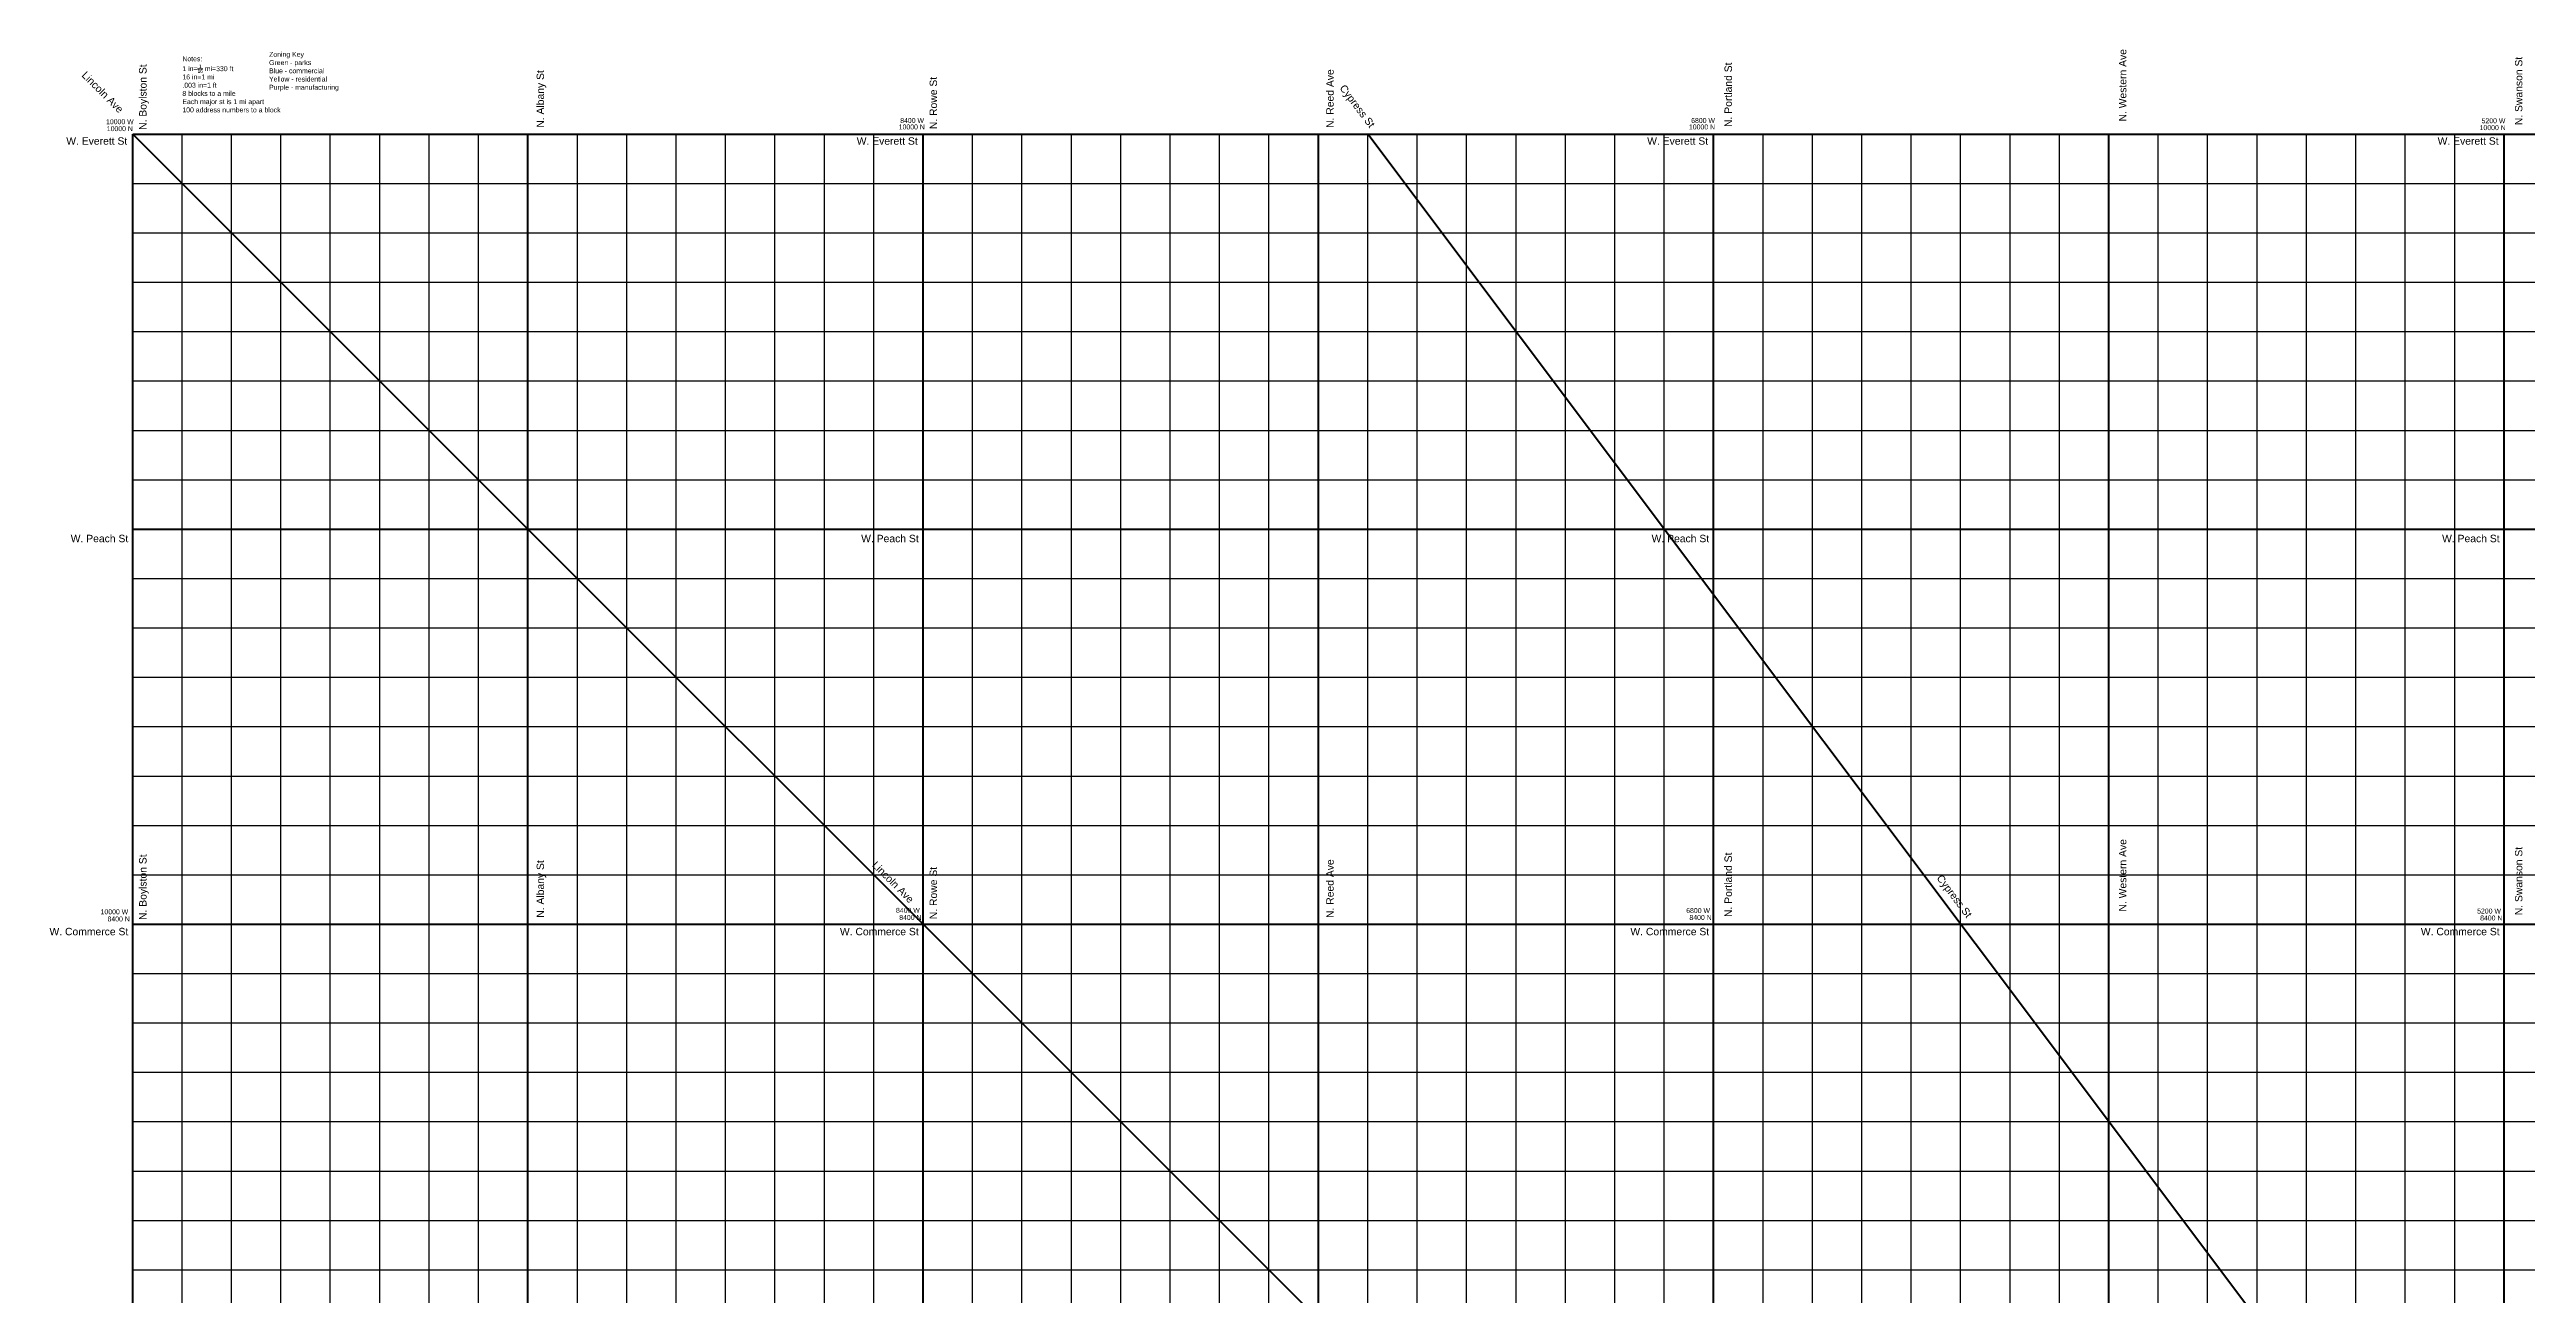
# Model space of a CAD drawing. Header units: inches. Extents: x -196 to 213, y -195 to 213.
# Drawn here: x -195.4 to -95.1, y 161 to 211.4 of the extents above; entities that cross this region are included whole.
import ezdxf

# ---------------------------------------------------------------- set-up
doc = ezdxf.new("R2010")
doc.units = ezdxf.units.IN
doc.header["$MEASUREMENT"] = 0
for name, color, linetype, lineweight in [('dia-major-st', 7, 'Continuous', 80), ('streets-major', 7, 'Continuous', 80), ('streets-minor', 7, 'Continuous', 30), ('text', 7, 'Continuous', 30)]:
    doc.layers.add(name, color=color, linetype=linetype, lineweight=lineweight)
doc.layers.add('text-notes', color=7, linetype='Continuous', lineweight=15, plot=False)
doc.styles.get("Standard").update_dxf_attribs({"font": 'arial.ttf'})

msp = doc.modelspace()

# ---------------------------------------------------------------- linework, layer by layer
at = {"layer": 'dia-major-st'}
for p, q in [((0, 16), (-192, 208)), ((-70, 112), (-142, 208))]:
    msp.add_line(p, q, dxfattribs=at)
at = {"layer": 'streets-major'}
for p, q in [((-192, 208), (-92, 208)), ((-192, 108), (-192, 208)), ((-176, -192), (-176, 208)), ((-160, -192), (-160, 208)), ((-144, -192), (-144, 208)), ((-128, -192), (-128, 208)), ((-112, -192), (-112, 208)), ((-96, -192), (-96, 208)), ((-192, 192), (208, 192)), ((-192, 176), (144, 176))]:
    msp.add_line(p, q, dxfattribs=at)
at = {"layer": 'streets-minor'}
for p, q in [((-190, -192), (-190, 208)), ((-188, -192), (-188, 208)), ((-186, -192), (-186, 208)), ((-184, -192), (-184, 208)), ((-182, -192), (-182, 208)), ((-180, -192), (-180, 208)), ((-178, -192), (-178, 208)), ((-174, -192), (-174, 208)), ((-172, -192), (-172, 208)), ((-170, -192), (-170, 208)), ((-168, -192), (-168, 208)), ((-166, -192), (-166, 208)), ((-164, -192), (-164, 208)), ((-162, -192), (-162, 208)), ((-158, -192), (-158, 208)), ((-156, -192), (-156, 208)), ((-154, -192), (-154, 208)), ((-152, -192), (-152, 208)), ((-150, -192), (-150, 208)), ((-148, -192), (-148, 208)), ((-146, -192), (-146, 208)), ((-142, -192), (-142, 208)), ((-140, -192), (-140, 208)), ((-138, -192), (-138, 208)), ((-136, -192), (-136, 208)), ((-134, -192), (-134, 208)), ((-132, -192), (-132, 208)), ((-130, -192), (-130, 208)), ((-126, -192), (-126, 208)), ((-124, -192), (-124, 208)), ((-122, -192), (-122, 208)), ((-120, -192), (-120, 208)), ((-118, -192), (-118, 208)), ((-116, -192), (-116, 208)), ((-114, -192), (-114, 208)), ((-110, -192), (-110, 208)), ((-108, -192), (-108, 208)), ((-106, -192), (-106, 208)), ((-104, -192), (-104, 208)), ((-102, -192), (-102, 208)), ((-100, -192), (-100, 208)), ((-98, -192), (-98, 208)), ((-192, 206), (208, 206)), ((-192, 204), (208, 204)), ((-192, 202), (208, 202)), ((-192, 200), (208, 200)), ((-192, 198), (208, 198)), ((-192, 196), (208, 196)), ((-192, 194), (208, 194)), ((-192, 190), (144, 190)), ((-192, 188), (144, 188)), ((-192, 186), (144, 186)), ((-192, 184), (144, 184)), ((-192, 182), (144, 182)), ((-192, 180), (144, 180)), ((-192, 178), (144, 178)), ((-192, 174), (144, 174)), ((-192, 172), (144, 172)), ((-192, 170), (144, 170)), ((-192, 168), (144, 168)), ((-192, 166), (144, 166)), ((-192, 164), (144, 164)), ((-192, 162), (144, 162))]:
    msp.add_line(p, q, dxfattribs=at)

# ---------------------------------------------------------------- texts
at = {"layer": 'text'}
for s, rotation, p in [('N. Boylston St', 90, (-191.44, 208.17)), ('N. Albany St', 90, (-175.35, 208.26)), ('N. Reed Ave', 90, (-143.38, 208.25)), ('N. Portland St', 90, (-127.26, 208.29)), ('N. Western Ave', 90, (-111.29, 208.51)), ('N. Swanson St', 90, (-95.26, 208.36)), ('Lincoln Ave', 315, (-194.09, 210.36)), ('N. Rowe St', 90, (-159.44, 208.2)), ('Cypress St', 307, (-143.16, 209.86)), ('N. Boylston St', 90, (-191.44, 176.17)), ('N. Albany St', 90, (-175.35, 176.26)), ('Lincoln Ave', 315, (-162.09, 178.36)), ('N. Reed Ave', 90, (-143.38, 176.25)), ('N. Portland St', 90, (-127.26, 176.29)), ('N. Western Ave', 90, (-111.29, 176.51)), ('N. Swanson St', 90, (-95.26, 176.36)), ('N. Rowe St', 90, (-159.44, 176.2)), ('Cypress St', 307, (-118.99, 177.86))]:
    msp.add_text(s, height=0.3, rotation=rotation, dxfattribs=at).set_placement(p)
for s, height, p in [('10000 W', 0.2, (-193.08, 208.4)), ('8400 W', 0.2, (-160.93, 208.45)), ('6800 W', 0.2, (-128.91, 208.45)), ('5200 W', 0.2, (-96.91, 208.44)), ('W. Everett St', 0.3, (-194.69, 207.57)), ('10000 N', 0.2, (-193.05, 208.12)), ('W. Everett St', 0.3, (-162.69, 207.57)), ('10000 N', 0.2, (-160.99, 208.19)), ('W. Everett St', 0.3, (-130.69, 207.57)), ('10000 N', 0.2, (-129, 208.19)), ('W. Everett St', 0.3, (-98.69, 207.57)), ('10000 N', 0.2, (-96.99, 208.16)), ('W. Peach St', 0.3, (-194.51, 191.47)), ('W. Peach St', 0.3, (-162.51, 191.47)), ('W. Peach St', 0.3, (-130.51, 191.47)), ('W. Peach St', 0.3, (-98.51, 191.47)), ('10000 W', 0.2, (-193.3, 176.4)), ('8400 W', 0.2, (-161.1, 176.46)), ('6800 W', 0.2, (-129.11, 176.45)), ('5200 W', 0.2, (-97.09, 176.43)), ('W. Commerce St', 0.3, (-195.37, 175.55)), ('8400 N', 0.2, (-193.02, 176.11)), ('W. Commerce St', 0.3, (-163.37, 175.55)), ('8400 N', 0.2, (-160.97, 176.17)), ('W. Commerce St', 0.3, (-131.37, 175.55)), ('8400 N', 0.2, (-128.98, 176.17)), ('W. Commerce St', 0.3, (-99.37, 175.55)), ('8400 N', 0.2, (-96.97, 176.15))]:
    msp.add_text(s, height=height, dxfattribs=at).set_placement(p)
at = {"layer": 'text-notes', "char_height": 0.2, "attachment_point": 1}
for s, width, gutter_width, insert in [('\\A1;Notes:\\P1 in={\\H0.7x;\\S1/16;} mi=330 ft\\P16 in=1 mi\\P.003 in=1 ft\\P8 blocks to a mile\\PEach major st is 1 mi apart\\P100 address numbers to a block', 6.4248, 15, (-189.99, 211.15)), ('Zoning Key\\PGreen - parks\\PBlue - commercial\\PYellow - residential\\PPurple - manufacturing', 8.9161, 1.5, (-186.48, 211.33))]:
    msp.add_mtext_dynamic_manual_height_columns(s, width=width, gutter_width=gutter_width, heights=[0], dxfattribs=dict(at, insert=insert))

doc.saveas('drawing.dxf')
